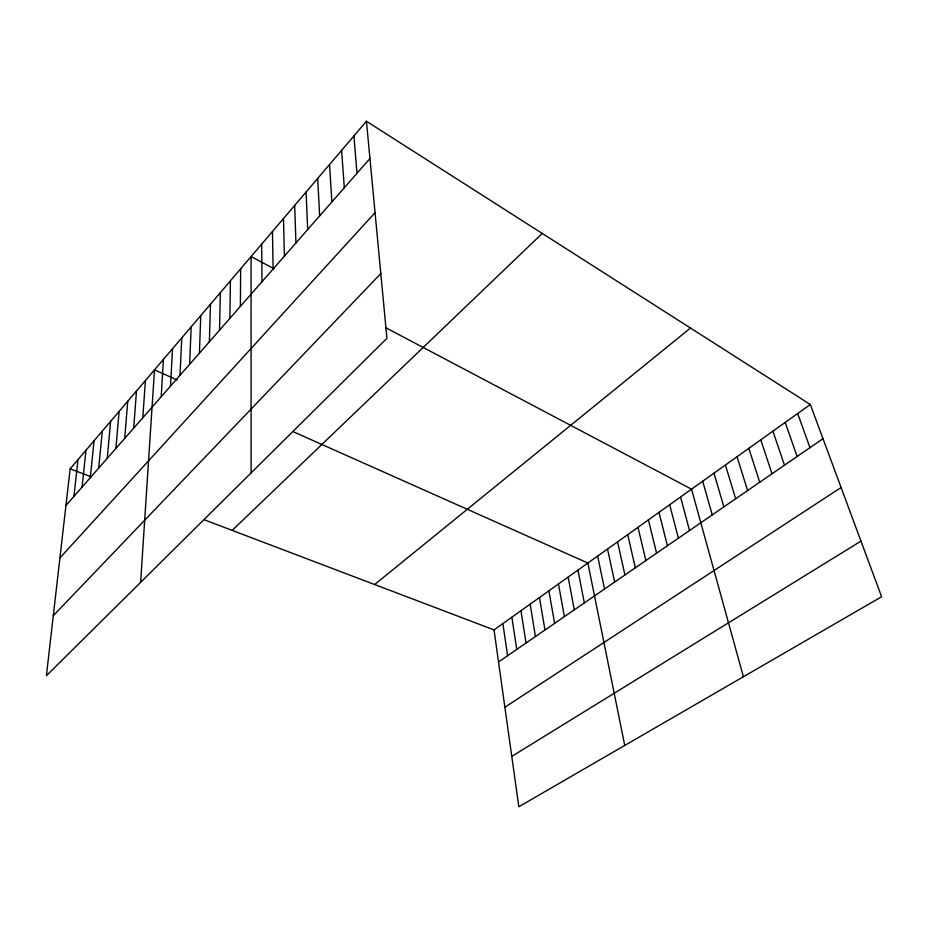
<?xml version="1.0" encoding="UTF-8"?>
<svg xmlns="http://www.w3.org/2000/svg" width="928" height="928" viewBox="0 0 928 928"><rect width="100%" height="100%" fill="white"/><g stroke="black" fill="none" stroke-linecap="round" stroke-linejoin="round"><path stroke-width="1.39" d="M240.375 306.379L240.654 268.807M229.866 318.385L230.411 280.813M219.53 330.171L220.354 292.622M209.38 341.759L210.459 304.222M199.416 353.139L200.738 315.624M189.614 364.321L191.18 326.842M179.986 375.318L181.772 337.873M170.52 386.118L172.527 348.719M161.205 396.743L163.444 359.38M140.615 582.366L154.489 369.878L177.202 379.993M142.784 417.774L145.429 380.503M133.667 428.179L136.509 390.966M124.712 438.41L127.739 401.256M115.896 448.468L119.12 411.371M107.23 458.362L110.629 421.335M98.704 468.095L102.277 431.137M90.306 477.665L94.053 440.777M82.058 487.084L85.968 450.266M73.938 496.352L77.998 459.615M366.432 121.255L70.157 468.814L46.4 675.712L386.918 338.337L366.432 121.255L810.33 404.515L881.6 596.75L518.833 806.745L494.032 629.903L204.612 519.912M65.946 505.482L369.947 158.491M59.926 557.937L375.063 212.674M53.29 615.693L380.805 273.574M232.162 530.387L542.242 233.438M374.645 584.536L690.467 328.025M494.032 629.903L810.33 404.515M498.533 661.942L822.997 438.689M504.878 707.24L841.093 487.502M511.78 756.401L860.975 541.128M70.157 468.814L91.211 476.818M293.561 431.856L587.876 563.041L624.741 745.439M274.108 268.737L251.07 256.58L251.117 472.874M385.596 327.619L691.534 489.172L743.409 676.756M797.674 413.54L809.958 447.656M785.204 422.426L797.117 456.495M772.908 431.184L784.473 465.195M760.786 439.826L772.003 473.779M748.838 448.34L759.707 482.235M737.052 456.727L747.597 490.576M725.441 465.009L735.649 498.788M713.98 473.176L723.875 506.885M702.682 481.226L712.263 514.878M680.537 497.002L689.527 530.526M669.691 504.739L678.391 538.182M658.984 512.36L667.406 545.745M648.417 519.889L656.572 553.192M638 527.324L645.876 560.547M627.711 534.656L635.332 567.808M617.561 541.882L624.927 574.966M607.538 549.028L614.661 582.042M597.644 556.081L604.522 589.013M577.935 570.117L584.338 602.898M568.133 577.1L574.304 609.8M558.459 584.002L564.398 616.621M548.9 590.811L554.619 623.349M539.47 597.539L544.968 629.984M530.143 604.174L535.444 636.538M520.956 610.728L526.037 643.011M511.873 617.201L516.745 649.403M502.895 623.593L507.581 655.713M353.904 135.952L357.002 173.269M341.608 150.382L344.311 187.758M329.544 164.534L331.864 201.968M317.701 178.42L319.65 215.899M306.078 192.05L307.678 229.564M294.675 205.424L295.939 242.974M283.481 218.567L284.409 256.128M272.484 231.466L273.099 269.039M261.684 244.134L261.986 281.718"/></g></svg>
